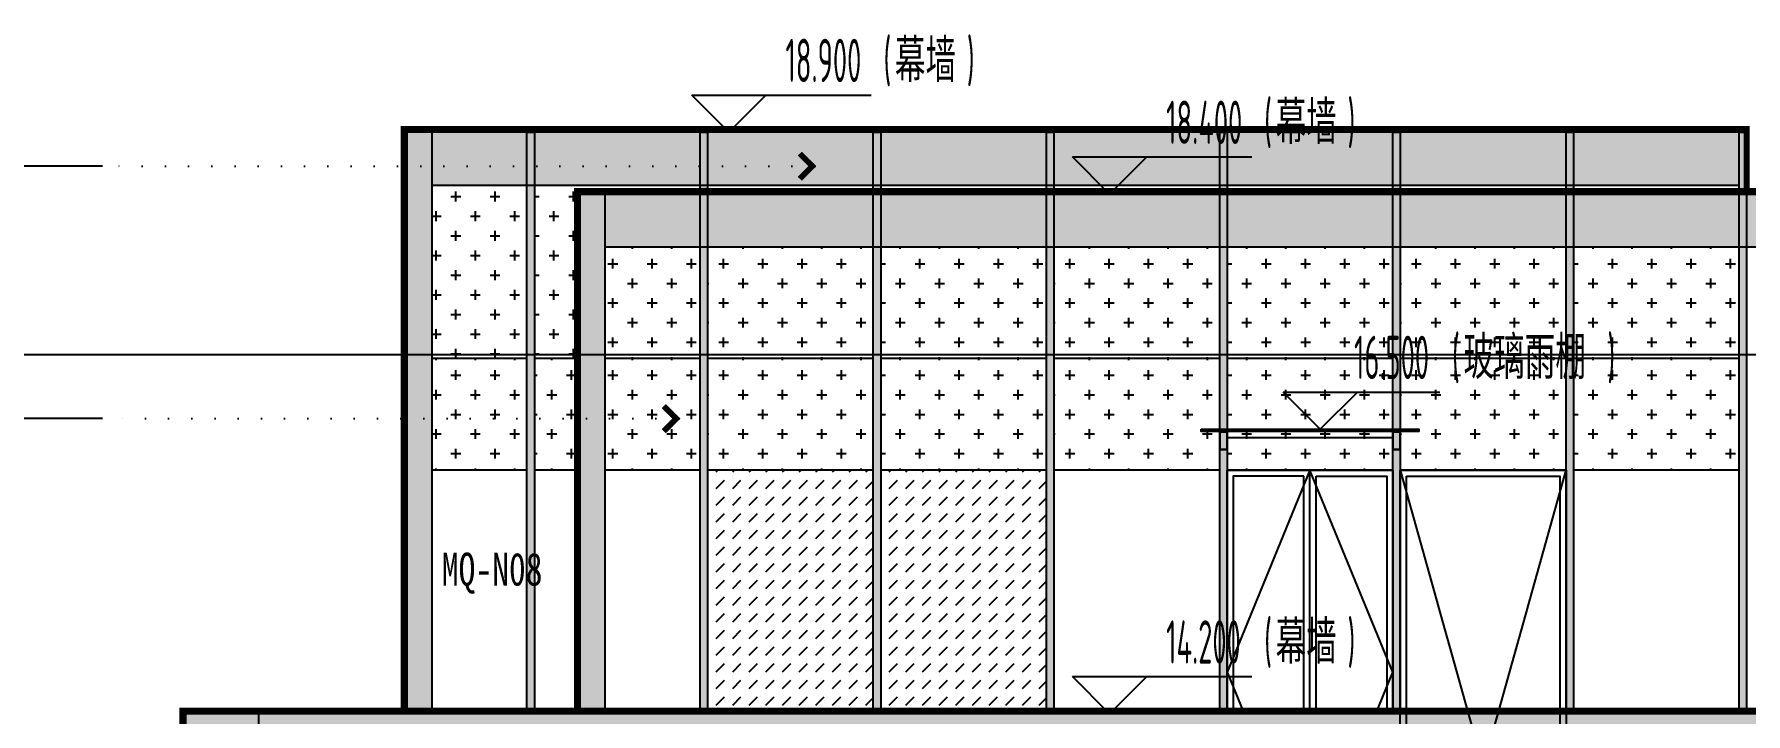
# Model space of a CAD drawing. Extents: x -863035 to 270371, y -8918 to 240488.
# Drawn here: x 73195 to 87031, y 134156 to 139648 of the extents above; entities that cross this region are included whole.
import ezdxf
from ezdxf.xclip import XClip

# ---------------------------------------------------------------- set-up
doc = ezdxf.new("R2010")
doc.units = 0
doc.header["$LTSCALE"] = 1000
doc.header["$MEASUREMENT"] = 0
doc.header["$XCLIPFRAME"] = 0
doc.linetypes.add('109-34 轴网$0$L1$0$$AUDIT_BAD_LTYPE1', pattern=[0])
doc.linetypes.add('DOT2', pattern=[0.125, 0, -0.125])
for name, color, linetype in [('01-标注_标高', 200, 'Continuous'), ('01-标注_符号', 200, 'Continuous'), ('02-TEXT_标注', 130, 'Continuous'), ('05-填充_156', 156, 'Continuous'), ('05-填充_18', 18, 'Continuous'), ('A-C_窗', 140, 'Continuous'), ('D_玻璃', 152, 'Continuous'), ('D_铝板', 181, 'Continuous'), ('E-立面', 255, 'Continuous'), ('E-立面轮廓', 241, 'Continuous')]:
    doc.layers.add(name, color=color, linetype=linetype)
doc.layers.add('04-不打印_辅助线', color=165, linetype='Continuous', plot=False)
doc.styles.add('_TCH_DIM', font='ROS1', dxfattribs={"width": 0.75, "bigfont": 'JD'})
doc.styles.add('_TCH_LABEL', font='', dxfattribs={"width": 0.75})
doc.styles.add('logo-3', font='', dxfattribs={"width": 0.8})
doc.styles.get('_TCH_LABEL').set_extended_font_data('SimSun')
doc.styles.get('logo-3').set_extended_font_data('SimSun')
doc.dimstyles.new('副本 ISO-1', dxfattribs={"dimtxt": 2.5, "dimasz": 1.5, "dimexe": 1.25, "dimexo": 0.625, "dimtad": 1, "dimdec": 0, "dimtxsty": 'logo-3', "dimblk": 'ARCHTICK', "dimcen": 2.5, "dimdle": 1, "dimadec": 0, "dimazin": 0, "dimtfac": 1, "dimtdec": 0, "dimtix": 1, "dimtmove": 0, "dimatfit": 3, "dimldrblk": 'AR', "dimfxl": 0, "dimarcsym": 0})
pattern_1 = [(360, (24016.51, -112330.42), (158.75, 158.75), [79.375, -238.125]), (90, (24056.2, -112370.1), (-158.75, 158.75), [79.375, -238.125])]
pattern_2 = [(360, (24016.51, -103930.42), (158.75, 158.75), [79.375, -238.125]), (90, (24056.2, -103970.1), (-158.75, 158.75), [79.375, -238.125])]
pattern_3 = [(360, (26816.51, -103930.42), (158.75, 158.75), [79.375, -238.125]), (90, (26856.2, -103970.1), (-158.75, 158.75), [79.375, -238.125])]
pattern_4 = [(360, (29616.51, -103930.42), (158.75, 158.75), [79.375, -238.125]), (90, (29656.2, -103970.1), (-158.75, 158.75), [79.375, -238.125])]
pattern_5 = [(360, (32416.51, -103930.42), (158.75, 158.75), [79.375, -238.125]), (90, (32456.2, -103970.1), (-158.75, 158.75), [79.375, -238.125])]
pattern_6 = [(360, (26816.51, -103030.42), (158.75, 158.75), [79.375, -238.125]), (90, (26856.2, -103070.1), (-158.75, 158.75), [79.375, -238.125])]
pattern_7 = [(360, (29616.51, -103030.42), (158.75, 158.75), [79.375, -238.125]), (90, (29656.2, -103070.1), (-158.75, 158.75), [79.375, -238.125])]
pattern_8 = [(360, (32416.51, -103030.42), (158.75, 158.75), [79.375, -238.125]), (90, (32456.2, -103070.1), (-158.75, 158.75), [79.375, -238.125])]

# ---------------------------------------------------------------- blocks, each defined once
blk = doc.blocks.new('_ArchTick')
at = {"color": 0, "linetype": 'ByBlock', "const_width": 0.4}
blk.add_lwpolyline([(-0.5, -0.5), (0.5, 0.5)], dxfattribs=at)
blk = doc.blocks.new('*X7')
at = {"color": 0}
for p, q in [((-1012.3056, 1692.7161), (-1012.3056, 1692.7286)), ((-1012.3055, 1692.7287), (-1012.2898, 1692.7287)), ((-1012.3046, 1692.7151), (-1012.3046, 1692.7296)), ((-1012.3045, 1692.7297), (-1012.2908, 1692.7297)), ((-1012.3036, 1692.7141), (-1012.3036, 1692.7306)), ((-1012.3035, 1692.7307), (-1012.2918, 1692.7307)), ((-1012.3026, 1692.7131), (-1012.3026, 1692.7316)), ((-1012.3025, 1692.7317), (-1012.2928, 1692.7317)), ((-1012.3016, 1692.7121), (-1012.3016, 1692.7326)), ((-1012.3015, 1692.7327), (-1012.2938, 1692.7327)), ((-1012.3006, 1692.7111), (-1012.3006, 1692.7336)), ((-1012.3005, 1692.7337), (-1012.2948, 1692.7337)), ((-1012.2996, 1692.7101), (-1012.2996, 1692.7346)), ((-1012.2995, 1692.7347), (-1012.2958, 1692.7347)), ((-1012.2986, 1692.7091), (-1012.2986, 1692.7356)), ((-1012.2985, 1692.7357), (-1012.2968, 1692.7357)), ((-1012.2976, 1692.7081), (-1012.2976, 1692.7364)), ((-1012.2966, 1692.7071), (-1012.2966, 1692.7354)), ((-1012.2956, 1692.7061), (-1012.2956, 1692.7344)), ((-1012.2946, 1692.7051), (-1012.2946, 1692.7334)), ((-1012.2936, 1692.7041), (-1012.2936, 1692.7324)), ((-1012.2926, 1692.7031), (-1012.2926, 1692.7314)), ((-1012.2916, 1692.7021), (-1012.2916, 1692.7304)), ((-1012.2906, 1692.7011), (-1012.2906, 1692.7294)), ((-1012.2896, 1692.7001), (-1012.2896, 1692.7284)), ((-1012.3116, 1692.7221), (-1012.3116, 1692.7226)), ((-1012.3115, 1692.7227), (-1012.2838, 1692.7227)), ((-1012.3111, 1692.7217), (-1012.2828, 1692.7217)), ((-1012.3106, 1692.7211), (-1012.3106, 1692.7236)), ((-1012.3105, 1692.7237), (-1012.2848, 1692.7237)), ((-1012.3101, 1692.7207), (-1012.2818, 1692.7207)), ((-1012.3096, 1692.7201), (-1012.3096, 1692.7246)), ((-1012.3095, 1692.7247), (-1012.2858, 1692.7247)), ((-1012.3091, 1692.7197), (-1012.2808, 1692.7197)), ((-1012.3086, 1692.7191), (-1012.3086, 1692.7256)), ((-1012.3085, 1692.7257), (-1012.2868, 1692.7257)), ((-1012.3081, 1692.7187), (-1012.2798, 1692.7187)), ((-1012.3076, 1692.7181), (-1012.3076, 1692.7266)), ((-1012.3075, 1692.7267), (-1012.2878, 1692.7267)), ((-1012.3071, 1692.7177), (-1012.2788, 1692.7177)), ((-1012.3066, 1692.7171), (-1012.3066, 1692.7276)), ((-1012.3065, 1692.7277), (-1012.2888, 1692.7277)), ((-1012.3061, 1692.7167), (-1012.2778, 1692.7167)), ((-1012.3051, 1692.7157), (-1012.2768, 1692.7157)), ((-1012.3041, 1692.7147), (-1012.2758, 1692.7147)), ((-1012.3031, 1692.7137), (-1012.2748, 1692.7137)), ((-1012.3021, 1692.7127), (-1012.2738, 1692.7127)), ((-1012.3011, 1692.7117), (-1012.2728, 1692.7117)), ((-1012.3001, 1692.7107), (-1012.2718, 1692.7107)), ((-1012.2991, 1692.7097), (-1012.2708, 1692.7097)), ((-1012.2981, 1692.7087), (-1012.2698, 1692.7087)), ((-1012.2971, 1692.7077), (-1012.2688, 1692.7077)), ((-1012.2961, 1692.7067), (-1012.2678, 1692.7067)), ((-1012.2951, 1692.7057), (-1012.2668, 1692.7057)), ((-1012.2941, 1692.7047), (-1012.2658, 1692.7047)), ((-1012.2931, 1692.7037), (-1012.2648, 1692.7037)), ((-1012.2921, 1692.7027), (-1012.2638, 1692.7027)), ((-1012.2911, 1692.7017), (-1012.2628, 1692.7017)), ((-1012.2901, 1692.7007), (-1012.2618, 1692.7007)), ((-1012.2891, 1692.6997), (-1012.2608, 1692.6997)), ((-1012.2886, 1692.6991), (-1012.2886, 1692.7274)), ((-1012.2881, 1692.6987), (-1012.2598, 1692.6987)), ((-1012.2876, 1692.6981), (-1012.2876, 1692.7264)), ((-1012.2871, 1692.6977), (-1012.2588, 1692.6977)), ((-1012.2866, 1692.6971), (-1012.2866, 1692.7254)), ((-1012.2866, 1692.6427), (-1012.2583, 1692.6427)), ((-1012.2861, 1692.6967), (-1012.2578, 1692.6967)), ((-1012.2856, 1692.6961), (-1012.2856, 1692.7244)), ((-1012.2856, 1692.6437), (-1012.2573, 1692.6437)), ((-1012.2856, 1692.6154), (-1012.2856, 1692.6437)), ((-1012.2851, 1692.6957), (-1012.2568, 1692.6957)), ((-1012.2846, 1692.6951), (-1012.2846, 1692.7234)), ((-1012.2846, 1692.6447), (-1012.2563, 1692.6447)), ((-1012.2846, 1692.6164), (-1012.2846, 1692.6447)), ((-1012.2841, 1692.6947), (-1012.2558, 1692.6947)), ((-1012.2836, 1692.6941), (-1012.2836, 1692.7224)), ((-1012.2836, 1692.6457), (-1012.2553, 1692.6457)), ((-1012.2836, 1692.6174), (-1012.2836, 1692.6457)), ((-1012.2831, 1692.6937), (-1012.2548, 1692.6937)), ((-1012.2826, 1692.6931), (-1012.2826, 1692.7214)), ((-1012.2826, 1692.6467), (-1012.2543, 1692.6467)), ((-1012.2826, 1692.6184), (-1012.2826, 1692.6467)), ((-1012.2821, 1692.6927), (-1012.2538, 1692.6927)), ((-1012.2816, 1692.6921), (-1012.2816, 1692.7204)), ((-1012.2816, 1692.6477), (-1012.2533, 1692.6477)), ((-1012.2816, 1692.6194), (-1012.2816, 1692.6477)), ((-1012.2811, 1692.6917), (-1012.2528, 1692.6917)), ((-1012.2806, 1692.6911), (-1012.2806, 1692.7194)), ((-1012.2806, 1692.6487), (-1012.2523, 1692.6487)), ((-1012.2806, 1692.6204), (-1012.2806, 1692.6487)), ((-1012.2801, 1692.6907), (-1012.2518, 1692.6907)), ((-1012.2796, 1692.6901), (-1012.2796, 1692.7184)), ((-1012.2796, 1692.6497), (-1012.2513, 1692.6497)), ((-1012.2796, 1692.6214), (-1012.2796, 1692.6497)), ((-1012.2791, 1692.6897), (-1012.2508, 1692.6897)), ((-1012.2786, 1692.6891), (-1012.2786, 1692.7174)), ((-1012.2786, 1692.6507), (-1012.2503, 1692.6507)), ((-1012.2786, 1692.6224), (-1012.2786, 1692.6507)), ((-1012.2781, 1692.6887), (-1012.2498, 1692.6887)), ((-1012.2776, 1692.6881), (-1012.2776, 1692.7164)), ((-1012.2776, 1692.6517), (-1012.2493, 1692.6517)), ((-1012.2776, 1692.6234), (-1012.2776, 1692.6517)), ((-1012.2771, 1692.6877), (-1012.2488, 1692.6877)), ((-1012.2766, 1692.6871), (-1012.2766, 1692.7154)), ((-1012.2766, 1692.6527), (-1012.2483, 1692.6527)), ((-1012.2766, 1692.6244), (-1012.2766, 1692.6527)), ((-1012.2761, 1692.6867), (-1012.2478, 1692.6867)), ((-1012.2756, 1692.6861), (-1012.2756, 1692.7144)), ((-1012.2756, 1692.6537), (-1012.2473, 1692.6537)), ((-1012.2756, 1692.6254), (-1012.2756, 1692.6537)), ((-1012.2751, 1692.6857), (-1012.2468, 1692.6857)), ((-1012.2746, 1692.6851), (-1012.2746, 1692.7134)), ((-1012.2746, 1692.6547), (-1012.2463, 1692.6547)), ((-1012.2746, 1692.6264), (-1012.2746, 1692.6547)), ((-1012.2741, 1692.6847), (-1012.2458, 1692.6847)), ((-1012.2736, 1692.6841), (-1012.2736, 1692.7124)), ((-1012.2736, 1692.6557), (-1012.2453, 1692.6557)), ((-1012.2736, 1692.6274), (-1012.2736, 1692.6557)), ((-1012.2731, 1692.6837), (-1012.2448, 1692.6837)), ((-1012.2726, 1692.6831), (-1012.2726, 1692.7114)), ((-1012.2726, 1692.6567), (-1012.2443, 1692.6567)), ((-1012.2726, 1692.6284), (-1012.2726, 1692.6567)), ((-1012.2721, 1692.6827), (-1012.2438, 1692.6827)), ((-1012.2716, 1692.6821), (-1012.2716, 1692.7104)), ((-1012.2716, 1692.6577), (-1012.2433, 1692.6577)), ((-1012.2716, 1692.6294), (-1012.2716, 1692.6577)), ((-1012.2711, 1692.6817), (-1012.2428, 1692.6817)), ((-1012.2706, 1692.6811), (-1012.2706, 1692.7094)), ((-1012.2706, 1692.6587), (-1012.2423, 1692.6587)), ((-1012.2706, 1692.6304), (-1012.2706, 1692.6587)), ((-1012.2701, 1692.6807), (-1012.2418, 1692.6807)), ((-1012.2696, 1692.6801), (-1012.2696, 1692.7084)), ((-1012.2696, 1692.6597), (-1012.2413, 1692.6597)), ((-1012.2696, 1692.6314), (-1012.2696, 1692.6597)), ((-1012.2691, 1692.6797), (-1012.2408, 1692.6797)), ((-1012.2686, 1692.6791), (-1012.2686, 1692.7074)), ((-1012.2686, 1692.6607), (-1012.2403, 1692.6607)), ((-1012.2686, 1692.6324), (-1012.2686, 1692.6607)), ((-1012.2681, 1692.6787), (-1012.2398, 1692.6787)), ((-1012.2676, 1692.6781), (-1012.2676, 1692.7064)), ((-1012.2676, 1692.6617), (-1012.2393, 1692.6617)), ((-1012.2676, 1692.6334), (-1012.2676, 1692.6617)), ((-1012.2671, 1692.6777), (-1012.2388, 1692.6777)), ((-1012.2666, 1692.6771), (-1012.2666, 1692.7054)), ((-1012.2666, 1692.6627), (-1012.2383, 1692.6627)), ((-1012.2666, 1692.6344), (-1012.2666, 1692.6627)), ((-1012.2661, 1692.6767), (-1012.2378, 1692.6767)), ((-1012.2656, 1692.6761), (-1012.2656, 1692.7044)), ((-1012.2656, 1692.6637), (-1012.2373, 1692.6637)), ((-1012.2656, 1692.6354), (-1012.2656, 1692.6637)), ((-1012.2651, 1692.6757), (-1012.2368, 1692.6757)), ((-1012.2646, 1692.6751), (-1012.2646, 1692.7034)), ((-1012.2646, 1692.6647), (-1012.2363, 1692.6647)), ((-1012.2646, 1692.6364), (-1012.2646, 1692.6647)), ((-1012.2641, 1692.6747), (-1012.2358, 1692.6747)), ((-1012.2636, 1692.6741), (-1012.2636, 1692.7024)), ((-1012.2636, 1692.6657), (-1012.2353, 1692.6657)), ((-1012.2636, 1692.6374), (-1012.2636, 1692.6657)), ((-1012.2631, 1692.6737), (-1012.2348, 1692.6737)), ((-1012.2626, 1692.6731), (-1012.2626, 1692.7014)), ((-1012.2626, 1692.6667), (-1012.2343, 1692.6667)), ((-1012.2626, 1692.6384), (-1012.2626, 1692.6667)), ((-1012.2621, 1692.6727), (-1012.2338, 1692.6727)), ((-1012.2616, 1692.6721), (-1012.2616, 1692.7004)), ((-1012.2616, 1692.6677), (-1012.2333, 1692.6677)), ((-1012.2616, 1692.6394), (-1012.2616, 1692.6677)), ((-1012.2611, 1692.6717), (-1012.2328, 1692.6717)), ((-1012.2606, 1692.6711), (-1012.2606, 1692.6994)), ((-1012.2606, 1692.6687), (-1012.2323, 1692.6687)), ((-1012.2606, 1692.6404), (-1012.2606, 1692.6687)), ((-1012.2601, 1692.6707), (-1012.2318, 1692.6707)), ((-1012.2596, 1692.6701), (-1012.2596, 1692.6984)), ((-1012.2596, 1692.6697), (-1012.2313, 1692.6697)), ((-1012.2596, 1692.6414), (-1012.2596, 1692.6697)), ((-1012.2586, 1692.6424), (-1012.2586, 1692.6974)), ((-1012.2576, 1692.6434), (-1012.2576, 1692.6964)), ((-1012.2566, 1692.6444), (-1012.2566, 1692.6954)), ((-1012.2556, 1692.6454), (-1012.2556, 1692.6944)), ((-1012.2546, 1692.6464), (-1012.2546, 1692.6934)), ((-1012.2536, 1692.6474), (-1012.2536, 1692.6924)), ((-1012.2526, 1692.6484), (-1012.2526, 1692.6914)), ((-1012.2516, 1692.6494), (-1012.2516, 1692.6904)), ((-1012.2506, 1692.6504), (-1012.2506, 1692.6894)), ((-1012.2496, 1692.6514), (-1012.2496, 1692.6884)), ((-1012.2486, 1692.6524), (-1012.2486, 1692.6874)), ((-1012.2476, 1692.6534), (-1012.2476, 1692.6864)), ((-1012.2466, 1692.6544), (-1012.2466, 1692.6854)), ((-1012.2456, 1692.6554), (-1012.2456, 1692.6844)), ((-1012.2446, 1692.6564), (-1012.2446, 1692.6834)), ((-1012.2436, 1692.6574), (-1012.2436, 1692.6824)), ((-1012.2426, 1692.6584), (-1012.2426, 1692.6814)), ((-1012.2416, 1692.6594), (-1012.2416, 1692.6804)), ((-1012.2406, 1692.6604), (-1012.2406, 1692.6794)), ((-1012.2396, 1692.6614), (-1012.2396, 1692.6784)), ((-1012.2386, 1692.6624), (-1012.2386, 1692.6774)), ((-1012.2376, 1692.6634), (-1012.2376, 1692.6764)), ((-1012.2366, 1692.6644), (-1012.2366, 1692.6754)), ((-1012.2356, 1692.6654), (-1012.2356, 1692.6744)), ((-1012.2346, 1692.6664), (-1012.2346, 1692.6734)), ((-1012.2336, 1692.6674), (-1012.2336, 1692.6724)), ((-1012.2326, 1692.6684), (-1012.2326, 1692.6714)), ((-1012.2316, 1692.6694), (-1012.2316, 1692.6704)), ((-1012.3116, 1692.6177), (-1012.2833, 1692.6177)), ((-1012.3116, 1692.6172), (-1012.3116, 1692.6177)), ((-1012.3111, 1692.6167), (-1012.2843, 1692.6167)), ((-1012.3106, 1692.6187), (-1012.2823, 1692.6187)), ((-1012.3106, 1692.6162), (-1012.3106, 1692.6187)), ((-1012.3101, 1692.6157), (-1012.2853, 1692.6157)), ((-1012.3096, 1692.6197), (-1012.2813, 1692.6197)), ((-1012.3096, 1692.6152), (-1012.3096, 1692.6197)), ((-1012.3091, 1692.6147), (-1012.2863, 1692.6147)), ((-1012.3086, 1692.6207), (-1012.2803, 1692.6207)), ((-1012.3086, 1692.6142), (-1012.3086, 1692.6207)), ((-1012.3081, 1692.6137), (-1012.2873, 1692.6137)), ((-1012.3076, 1692.6217), (-1012.2793, 1692.6217)), ((-1012.3076, 1692.6132), (-1012.3076, 1692.6217)), ((-1012.3071, 1692.6127), (-1012.2883, 1692.6127)), ((-1012.3066, 1692.6227), (-1012.2783, 1692.6227)), ((-1012.3066, 1692.6122), (-1012.3066, 1692.6227)), ((-1012.3061, 1692.6117), (-1012.2893, 1692.6117)), ((-1012.3056, 1692.6237), (-1012.2773, 1692.6237)), ((-1012.3056, 1692.6112), (-1012.3056, 1692.6237)), ((-1012.3051, 1692.6107), (-1012.2903, 1692.6107)), ((-1012.3046, 1692.6247), (-1012.2763, 1692.6247)), ((-1012.3046, 1692.6102), (-1012.3046, 1692.6247)), ((-1012.3041, 1692.6097), (-1012.2913, 1692.6097)), ((-1012.3036, 1692.6257), (-1012.2753, 1692.6257)), ((-1012.3036, 1692.6092), (-1012.3036, 1692.6257)), ((-1012.3031, 1692.6087), (-1012.2923, 1692.6087)), ((-1012.3026, 1692.6267), (-1012.2743, 1692.6267)), ((-1012.3026, 1692.6082), (-1012.3026, 1692.6267)), ((-1012.3021, 1692.6077), (-1012.2933, 1692.6077)), ((-1012.3016, 1692.6277), (-1012.2733, 1692.6277)), ((-1012.3016, 1692.6072), (-1012.3016, 1692.6277)), ((-1012.3011, 1692.6067), (-1012.2943, 1692.6067)), ((-1012.3006, 1692.6287), (-1012.2723, 1692.6287)), ((-1012.3006, 1692.6062), (-1012.3006, 1692.6287)), ((-1012.3001, 1692.6057), (-1012.2953, 1692.6057)), ((-1012.2996, 1692.6297), (-1012.2713, 1692.6297)), ((-1012.2996, 1692.6052), (-1012.2996, 1692.6297)), ((-1012.2991, 1692.6047), (-1012.2963, 1692.6047)), ((-1012.2986, 1692.6307), (-1012.2703, 1692.6307)), ((-1012.2986, 1692.6042), (-1012.2986, 1692.6307)), ((-1012.2981, 1692.6037), (-1012.2973, 1692.6037)), ((-1012.2976, 1692.6317), (-1012.2693, 1692.6317)), ((-1012.2976, 1692.6034), (-1012.2976, 1692.6317)), ((-1012.2966, 1692.6327), (-1012.2683, 1692.6327)), ((-1012.2966, 1692.6044), (-1012.2966, 1692.6327)), ((-1012.2956, 1692.6337), (-1012.2673, 1692.6337)), ((-1012.2956, 1692.6054), (-1012.2956, 1692.6337)), ((-1012.2946, 1692.6347), (-1012.2663, 1692.6347)), ((-1012.2946, 1692.6064), (-1012.2946, 1692.6347)), ((-1012.2936, 1692.6357), (-1012.2653, 1692.6357)), ((-1012.2936, 1692.6074), (-1012.2936, 1692.6357)), ((-1012.2926, 1692.6367), (-1012.2643, 1692.6367)), ((-1012.2926, 1692.6084), (-1012.2926, 1692.6367)), ((-1012.2916, 1692.6377), (-1012.2633, 1692.6377)), ((-1012.2916, 1692.6094), (-1012.2916, 1692.6377)), ((-1012.2906, 1692.6387), (-1012.2623, 1692.6387)), ((-1012.2906, 1692.6104), (-1012.2906, 1692.6387)), ((-1012.2896, 1692.6397), (-1012.2613, 1692.6397)), ((-1012.2896, 1692.6114), (-1012.2896, 1692.6397)), ((-1012.2886, 1692.6407), (-1012.2603, 1692.6407)), ((-1012.2886, 1692.6124), (-1012.2886, 1692.6407)), ((-1012.2876, 1692.6417), (-1012.2593, 1692.6417)), ((-1012.2876, 1692.6134), (-1012.2876, 1692.6417)), ((-1012.2866, 1692.6144), (-1012.2866, 1692.6427))]:
    blk.add_line(p, q, dxfattribs=at)
blk = doc.blocks.new('A-ARROW')
blk.add_lwpolyline([(0.0808, 0.0525), (0.0666, 0.0666), (0, 0), (0.0666, -0.0666), (0.0808, -0.0525), (0.0283, 0)], close=True)
at = {"rotation": 180}
blk.add_blockref('*X7', (-1012.2311, 1692.6699), dxfattribs=at)
blk = doc.blocks.new('AR')
at = {"xscale": -21.59999999986031, "yscale": 21.59999999999127, "zscale": 21.6, "rotation": 359.9999997162888}
blk.add_blockref('A-ARROW', (0, 0), dxfattribs=at)
blk = doc.blocks.new('dsfdsg')
at = {"layer": 'A-C_窗'}
for points in [[(1340, 2400), (0, 2400)], [(1340, 0), (0, 0)]]:
    blk.add_lwpolyline(points, dxfattribs=at)
blk.add_wipeout([(0, 1300), (0, 1035), (1340, 1035), (1340, 1300)])
for points in [[(0, 2400), (1340, 2400), (1340, 0), (0, 0)], [(50, 2350), (1290, 2350), (1290, 50), (50, 50)]]:
    blk.add_lwpolyline(points, close=True, dxfattribs=at)
blk.add_lwpolyline([(0, 2400), (670, 0), (1340, 2400)], dxfattribs=at)
blk = doc.blocks.new('A$C45C43561')
at = {"layer": 'A-C_窗'}
for points in [[(60, -1000), (60, 2270), (1400, 2270), (1400, -1000)], [(730, 2270), (60, 2270), (60, -1000), (730, -1000)], [(680, 2220), (110, 2220), (110, -950), (680, -950)], [(780, 2220), (1350, 2220), (1350, -950), (780, -950)]]:
    blk.add_lwpolyline(points, close=True, dxfattribs=at)
blk.add_lwpolyline([(730, 2270), (60, 635), (730, -1000), (1400, 635), (730, 2270)], dxfattribs=at)
blk = doc.blocks.new('yp')
at = {"layer": 'D_玻璃'}
blk.add_lwpolyline([(-1610, 168), (150, 168), (150, 150), (-1610, 150)], close=True, dxfattribs=at)
at = {"layer": 'D_铝板'}
blk.add_line((-1400, 100), (-60, 100), dxfattribs=at)
for points in [[(-1460, 150), (-1400, 150), (-1400, 0), (-1460, 0), (-1460, 150)], [(-60, 150), (0, 150), (0, 0), (-60, 0), (-60, 150)]]:
    blk.add_lwpolyline(points, dxfattribs=at)
for points in [[(-1457, 147), (-1403, 147), (-1403, 3), (-1457, 3)], [(-57, 147), (-3, 147), (-3, 3), (-57, 3)]]:
    blk.add_lwpolyline(points, close=True, dxfattribs=at)
blk = doc.blocks.new('*U26')
at = {"layer": '05-填充_18'}
h = blk.add_hatch(color=256, dxfattribs=at)
h.dxf.hatch_style = 1
h.paths.add_polyline_path([(60, -4390), (0, -4390), (0, 310), (60, 310)])
blk.add_lwpolyline([(60, -4390), (0, -4390), (0, 310), (60, 310)], close=True)
blk = doc.blocks.new('*U27')
at = {"layer": '05-填充_18'}
h = blk.add_hatch(color=256, dxfattribs=at)
h.dxf.hatch_style = 1
h.paths.add_polyline_path([(60, -190), (0, -190), (0, 310), (60, 310)])
blk.add_lwpolyline([(60, -190), (0, -190), (0, 310), (60, 310)], close=True)
blk = doc.blocks.new('*U28')
at = {"layer": '05-填充_18'}
h = blk.add_hatch(color=256, dxfattribs=at)
h.dxf.hatch_style = 1
h.paths.add_polyline_path([(60, -3890), (0, -3890), (0, 310), (60, 310)])
blk.add_lwpolyline([(60, -3890), (0, -3890), (0, 310), (60, 310)], close=True)
blk = doc.blocks.new('lghjuytd')
at = {"layer": '05-填充_156'}
h = blk.add_hatch(dxfattribs=at)
h.set_pattern_fill('CROSS', color=136, scale=100, angle=180)
h.set_pattern_definition(pattern_1)
h.paths.add_polyline_path([(13993.5, -5248.3), (13223.5, -5248.3), (13223.5, -6648.3), (13993.5, -6648.3)])
h = blk.add_hatch(dxfattribs=at)
h.set_pattern_fill('CROSS', color=136, scale=100, angle=180)
h.set_pattern_definition(pattern_1)
h.paths.add_polyline_path([(14423.5, -5318.3), (15393.5, -5318.3), (15393.5, -5248.3), (14053.5, -5248.3), (14053.5, -6648.3), (14423.5, -6648.3)])
h = blk.add_hatch(dxfattribs=at)
h.set_pattern_fill('CROSS', color=136, scale=100, angle=180)
h.set_pattern_definition([(360, (24016.51, -103030.42), (158.75, 158.75), [79.375, -238.125]), (90, (24056.2, -103070.1), (-158.75, 158.75), [79.375, -238.125])])
h.paths.add_polyline_path([(15393.5, -5748.3), (14623.5, -5748.3), (14623.5, -6648.3), (15393.5, -6648.3)])
h = blk.add_hatch(dxfattribs=at)
h.set_pattern_fill('CROSS', color=136, scale=100, angle=180)
h.set_pattern_definition(pattern_6)
h.paths.add_polyline_path([(16793.5, -5748.3), (15453.5, -5748.3), (15453.5, -6648.3), (16793.5, -6648.3)])
h = blk.add_hatch(dxfattribs=at)
h.set_pattern_fill('CROSS', color=136, scale=100, angle=180)
h.set_pattern_definition(pattern_6)
h.paths.add_polyline_path([(18193.5, -5748.3), (16853.5, -5748.3), (16853.5, -6648.3), (18193.5, -6648.3)])
h = blk.add_hatch(dxfattribs=at)
h.set_pattern_fill('CROSS', color=136, scale=100, angle=180)
h.set_pattern_definition(pattern_7)
h.paths.add_polyline_path([(19593.5, -5748.3), (18253.5, -5748.3), (18253.5, -6648.3), (19593.5, -6648.3)])
h = blk.add_hatch(dxfattribs=at)
h.set_pattern_fill('CROSS', color=136, scale=100, angle=180)
h.set_pattern_definition(pattern_7)
h.paths.add_polyline_path([(20993.5, -5748.3), (19653.5, -5748.3), (19653.5, -6648.3), (20993.5, -6648.3)])
h = blk.add_hatch(dxfattribs=at)
h.set_pattern_fill('CROSS', color=136, scale=100, angle=180)
h.set_pattern_definition(pattern_8)
h.paths.add_polyline_path([(22393.5, -5748.3), (21053.5, -5748.3), (21053.5, -6648.3), (22393.5, -6648.3)])
h = blk.add_hatch(dxfattribs=at)
h.set_pattern_fill('CROSS', color=136, scale=100, angle=180)
h.set_pattern_definition(pattern_8)
h.paths.add_polyline_path([(23793.5, -5748.3), (22453.5, -5748.3), (22453.5, -6648.3), (23793.5, -6648.3)])
h = blk.add_hatch(dxfattribs=at)
h.set_pattern_fill('CROSS', color=136, scale=100, angle=180)
h.set_pattern_definition(pattern_2)
h.paths.add_polyline_path([(13993.5, -6648.3), (13223.5, -6648.3), (13223.5, -7548.3), (13993.5, -7548.3)])
h = blk.add_hatch(dxfattribs=at)
h.set_pattern_fill('CROSS', color=136, scale=100, angle=180)
h.set_pattern_definition([(360, (23046.51, -103930.42), (158.75, 158.75), [79.375, -238.125]), (90, (23086.2, -103970.1), (-158.75, 158.75), [79.375, -238.125])])
h.paths.add_polyline_path([(14423.5, -6648.3), (14053.5, -6648.3), (14053.5, -7548.3), (14423.5, -7548.3)])
h = blk.add_hatch(dxfattribs=at)
h.set_pattern_fill('CROSS', color=136, scale=100, angle=180)
h.set_pattern_definition(pattern_2)
h.paths.add_polyline_path([(15393.5, -6648.3), (14623.5, -6648.3), (14623.5, -7548.3), (15393.5, -7548.3)])
h = blk.add_hatch(dxfattribs=at)
h.set_pattern_fill('CROSS', color=136, scale=100, angle=180)
h.set_pattern_definition(pattern_3)
h.paths.add_polyline_path([(16793.5, -6648.3), (15453.5, -6648.3), (15453.5, -7548.3), (16793.5, -7548.3)])
h = blk.add_hatch(dxfattribs=at)
h.set_pattern_fill('CROSS', color=136, scale=100, angle=180)
h.set_pattern_definition(pattern_3)
h.paths.add_polyline_path([(18193.5, -6648.3), (16853.5, -6648.3), (16853.5, -7548.3), (18193.5, -7548.3)])
h = blk.add_hatch(dxfattribs=at)
h.set_pattern_fill('CROSS', color=136, scale=100, angle=180)
h.set_pattern_definition(pattern_4)
h.paths.add_polyline_path([(19593.5, -6648.3), (18253.5, -6648.3), (18253.5, -7548.3), (19593.5, -7548.3)])
h = blk.add_hatch(dxfattribs=at)
h.set_pattern_fill('DASH', color=256, scale=100, angle=225)
h.set_pattern_definition([(45, (24016.51, -103930.42), (4e-14, 134.70384), [95.25, -95.25])])
h.paths.add_polyline_path([(16793.5, -7548.3), (15453.5, -7548.3), (15453.5, -9518.3), (16793.5, -9518.3)])
h = blk.add_hatch(dxfattribs=at)
h.set_pattern_fill('DASH', color=256, scale=100, angle=225)
h.set_pattern_definition([(45, (25416.51, -103930.42), (4e-14, 134.70384), [95.25, -95.25])])
h.paths.add_polyline_path([(18193.5, -7548.3), (16853.5, -7548.3), (16853.5, -9518.3), (18193.5, -9518.3)])
at = {"layer": '05-填充_18'}
h = blk.add_hatch(color=256, dxfattribs=at)
h.dxf.hatch_style = 1
h.paths.add_polyline_path([(13223.5, -4818.3), (13023.5, -4818.3), (13023.5, -9518.3), (13223.5, -9518.3)])
h = blk.add_hatch(color=256, dxfattribs=at)
h.dxf.hatch_style = 1
h.paths.add_polyline_path([(23793.5, -5248.3), (23793.5, -4818.3), (13223.5, -4818.3), (13223.5, -5248.3)])
h = blk.add_hatch(color=256, dxfattribs=at)
h.dxf.hatch_style = 1
h.paths.add_polyline_path([(14623.5, -5318.3), (14423.5, -5318.3), (14423.5, -9518.3), (14623.5, -9518.3)])
h = blk.add_hatch(color=256, dxfattribs=at)
h.dxf.hatch_style = 1
h.paths.add_polyline_path([(14623.5, -5318.3), (14623.5, -5748.3), (37223.5, -5748.3), (37223.5, -5318.3)])
h = blk.add_hatch(color=256, dxfattribs=at)
h.dxf.hatch_style = 1
h.paths.add_polyline_path([(11823.5, -9518.3), (11233.5, -9518.3), (11233.5, -20178.3), (11823.5, -20178.3)])
at = {"layer": '01-标注_标高'}
for p, q in [((15625.7, -4818.3), (15325.7, -4518.3)), ((15325.7, -4518.3), (16775.7, -4518.3)), ((15625.7, -4818.3), (15925.7, -4518.3)), ((18703.2, -5318.3), (18403.2, -5018.3)), ((18403.2, -5018.3), (19853.2, -5018.3)), ((18703.2, -5318.3), (19003.2, -5018.3)), ((20406.3, -7218.3), (20106.3, -6918.3)), ((20106.3, -6918.3), (21372.3, -6918.3)), ((20406.3, -7218.3), (20706.3, -6918.3)), ((18703.2, -9518.3), (18403.2, -9218.3)), ((18403.2, -9218.3), (19853.2, -9218.3)), ((18703.2, -9518.3), (19003.2, -9218.3))]:
    blk.add_line(p, q, dxfattribs=at)
at = {"layer": '01-标注_符号'}
for p, q in [((10563, -5092.7), (7400.4, -5092.7)), ((10563, -7133.1), (7400.4, -7133.1))]:
    blk.add_line(p, q, dxfattribs=at)
at = {"layer": '04-不打印_辅助线'}
blk.add_lwpolyline([(67010, -6618.3), (7385.4, -6618.3)], dxfattribs=at)
at = {"layer": 'A-C_窗'}
for points in [[(13993.5, -6648.3), (13223.5, -6648.3)], [(14423.5, -6648.3), (14053.5, -6648.3)], [(15393.5, -6648.3), (14623.5, -6648.3)], [(16793.5, -6648.3), (15453.5, -6648.3)], [(18193.5, -6648.3), (16853.5, -6648.3)], [(19593.5, -6648.3), (18253.5, -6648.3)], [(20993.5, -6648.3), (19653.5, -6648.3)], [(22393.5, -6648.3), (21053.5, -6648.3)], [(23793.5, -6648.3), (22453.5, -6648.3)], [(13993.5, -7548.3), (13223.5, -7548.3)], [(14423.5, -7548.3), (14053.5, -7548.3)], [(15393.5, -7548.3), (14623.5, -7548.3)], [(16793.5, -7548.3), (15453.5, -7548.3)], [(18193.5, -7548.3), (16853.5, -7548.3)], [(19593.5, -7548.3), (18253.5, -7548.3)]]:
    blk.add_lwpolyline(points, dxfattribs=at)
at = {"layer": 'E-立面', "linetype": '109-34 轴网$0$L1$0$$AUDIT_BAD_LTYPE1'}
blk.add_line((11823.5, -9518.3), (11823.5, -20178.3), dxfattribs=at)
for points in [[(13223.5, -4818.3), (13223.5, -9518.3)], [(23793.5, -5248.3), (13223.5, -5248.3)], [(14623.5, -5318.3), (14623.5, -9518.3)], [(37223.5, -5748.3), (14623.5, -5748.3)]]:
    blk.add_lwpolyline(points, dxfattribs=at)
blk.add_blockref('dsfdsg', (21053.5, -9948.3))
at = {"layer": 'D_铝板'}
for name, p in [('*U26', (13993.5, -5128.2)), ('*U27', (15393.5, -5128.2)), ('*U27', (16793.5, -5128.2)), ('*U27', (18193.5, -5128.2)), ('*U27', (19593.5, -5128.2)), ('*U27', (20993.5, -5128.2)), ('*U27', (22393.5, -5128.2)), ('*U27', (23793.5, -5128.2)), ('*U28', (15393.5, -5628.2)), ('*U28', (16793.5, -5628.2)), ('*U28', (18193.5, -5628.2)), ('*U28', (19593.5, -5628.2)), ('*U28', (23793.5, -5628.2)), ('yp', (21053.5, -7385.8))]:
    blk.add_blockref(name, p, dxfattribs=at)
at = {"layer": '02-TEXT_标注', "style": '_TCH_DIM'}
for s, height, width, p in [('18.900', 350, 0.5625, (16082.9, -4413.3)), ('(', 350, 0.5625, (16875.7, -4413.3)), ('幕墙', 347.29, 0.75, (16967.6, -4413.3)), (')', 350, 0.5625, (17549.6, -4413.3)), ('18.400', 350, 0.5625, (19160.4, -4913.3)), ('(', 350, 0.5625, (19953.2, -4913.3)), ('幕墙', 347.29, 0.75, (20045.1, -4913.3)), (')', 350, 0.5625, (20627.1, -4913.3)), ('16.500', 350, 0.5625, (20679.5, -6813.3)), ('(', 350, 0.5625, (21472.3, -6813.3)), ('玻璃雨棚', 347.29, 0.75, (21564.1, -6813.3)), (')', 350, 0.5625, (22728.1, -6813.3)), ('14.200', 350, 0.5625, (19160.4, -9113.3)), ('(', 350, 0.5625, (19953.2, -9113.3)), ('幕墙', 347.29, 0.75, (20045.1, -9113.3)), (')', 350, 0.5625, (20627.1, -9113.3))]:
    blk.add_text(s, height=height, dxfattribs=dict(at, width=width)).set_placement(p)
at = {"layer": '01-标注_符号', "color": 51, "linetype": 'DOT2', "ltscale": 1.5}
for points in [[(16323.4, -5092.7), (10563, -5092.7)], [(15223.8, -7133.1), (10563, -7133.1)]]:
    blk.add_leader(points, dimstyle='副本 ISO-1', override={"dimasz": 75, "dimtad": 0}, dxfattribs=at)
at = {"layer": '05-填充_156'}
h = blk.add_hatch(dxfattribs=at)
h.set_pattern_fill('CROSS', color=136, scale=100, angle=180)
h.set_pattern_definition(pattern_4)
h.paths.add_polyline_path([(20993.5, -6648.3), (19653.5, -6648.3), (19653.5, -7548.3), (20993.5, -7548.3)])
h = blk.add_hatch(dxfattribs=at)
h.set_pattern_fill('CROSS', color=136, scale=100, angle=180)
h.set_pattern_definition(pattern_5)
h.paths.add_polyline_path([(22393.5, -6648.3), (21053.5, -6648.3), (21053.5, -7548.3), (22393.5, -7548.3)])
h = blk.add_hatch(dxfattribs=at)
h.set_pattern_fill('CROSS', color=136, scale=100, angle=180)
h.set_pattern_definition(pattern_5)
h.paths.add_polyline_path([(23793.5, -6648.3), (22453.5, -6648.3), (22453.5, -7548.3), (23793.5, -7548.3)])
at = {"layer": '05-填充_18'}
h = blk.add_hatch(color=256, dxfattribs=at)
h.dxf.hatch_style = 1
h.paths.add_polyline_path([(11823.5, -9518.3), (11823.5, -9948.3), (26023.5, -9948.3), (26023.5, -9518.3)])
at = {"layer": 'A-C_窗'}
for points in [[(20993.5, -7548.3), (19653.5, -7548.3)], [(22393.5, -7548.3), (21053.5, -7548.3)], [(23793.5, -7548.3), (22453.5, -7548.3)]]:
    blk.add_lwpolyline(points, dxfattribs=at)
at = {"layer": 'E-立面', "linetype": '109-34 轴网$0$L1$0$$AUDIT_BAD_LTYPE1'}
for points in [[(23853.5, -4818.3), (13023.5, -4818.3), (13023.5, -9518.3)], [(14423.5, -9518.3), (14423.5, -5318.3), (37423.5, -5318.3), (37423.5, -20178.3)]]:
    blk.add_lwpolyline(points, dxfattribs=at)
blk.add_lwpolyline([(26223.5, -20178.3), (26223.5, -9518.3), (11233.5, -9518.3), (11233.5, -20178.3)], close=True, dxfattribs=at)
at = {"layer": 'E-立面轮廓', "const_width": 50}
for points in [[(23853.5, -5293.3), (23853.5, -4793.3), (12998.5, -4793.3), (12998.5, -9518.3)], [(14398.5, -9518.3), (14398.5, -5293.3), (37448.5, -5293.3), (37448.5, -20178.3)]]:
    blk.add_lwpolyline(points, dxfattribs=at)
blk.add_lwpolyline([(26248.5, -20203.3), (26248.5, -9493.3), (11208.5, -9493.3), (11208.5, -20203.3)], close=True, dxfattribs=at)
at = {"layer": 'A-C_窗'}
ref = blk.add_blockref('A$C45C43561', (19593.5, -9818.3), dxfattribs=at)
XClip(ref).set_block_clipping_path([(60, 300), (1400, 2270)])
at = {"layer": 'D_铝板'}
for p in [(20993.5, -5628.2), (22393.5, -5628.2)]:
    blk.add_blockref('*U28', p, dxfattribs=at)

msp = doc.modelspace()

# ---------------------------------------------------------------- linework, layer by layer
at = {"layer": '04-不打印_辅助线'}
msp.add_lwpolyline([(130194.7, 137056.2), (70570.1, 137056.2)], dxfattribs=at)

# ---------------------------------------------------------------- leaders
at = {"layer": '01-标注_符号', "color": 51, "linetype": 'DOT2', "ltscale": 1.5}
for points in [[(79508.1, 138581.8), (73747.7, 138581.8)], [(78408.5, 136541.4), (73747.7, 136541.4)]]:
    msp.add_leader(points, dimstyle='副本 ISO-1', override={"dimasz": 75, "dimtad": 0}, dxfattribs=at)

# ---------------------------------------------------------------- next in the draw order: block references
msp.add_blockref('lghjuytd', (63184.7, 143674.5))

# ---------------------------------------------------------------- next in the draw order: linework, layer by layer
at = {"layer": '01-标注_符号'}
for p, q in [((73747.7, 138581.8), (70585.1, 138581.8)), ((73747.7, 136541.4), (70585.1, 136541.4))]:
    msp.add_line(p, q, dxfattribs=at)

# ---------------------------------------------------------------- next in the draw order: texts
at = {"layer": '01-标注_符号', "color": 7, "style": '_TCH_LABEL', "width": 0.75}
msp.add_text('MQ-N08', height=265.82, dxfattribs=at).set_placement((76489.9, 135192.1))

doc.saveas('drawing.dxf')
